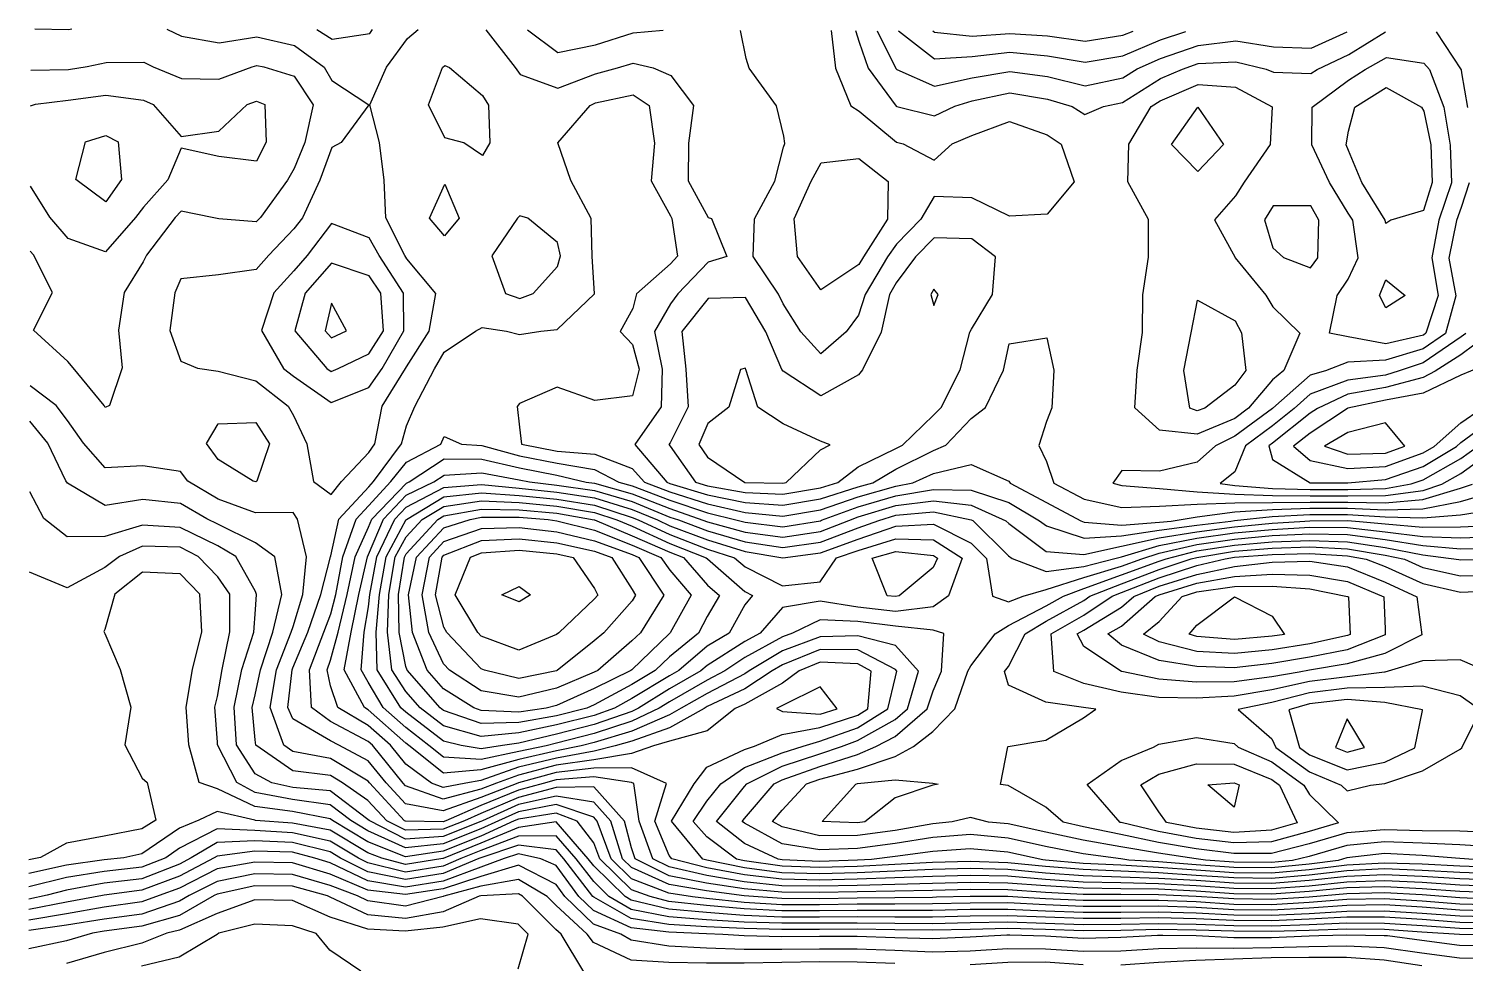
# Model space of a CAD drawing. Header units: metres. Extents: x -1670 to 1663, y -1053 to 1054.
# Drawn here: x -1667 to -523, y 310 to 1054 of the extents above; entities that cross this region are included whole.
import ezdxf

# ---------------------------------------------------------------- set-up
doc = ezdxf.new("R2010")
doc.units = ezdxf.units.M

msp = doc.modelspace()

# ---------------------------------------------------------------- linework, layer by layer
at = {"layer": 'CONTOUR_10p0'}
for points in [[(-991.156, 1051.992), (-976.154, 1021.973), (-975.399, 1020.961), (-945.444, 1007.797), (-915.444, 1014.497), (-885.447, 1019.586), (-855.472, 1015.395), (-825.503, 1008.092), (-795.503, 1014.547), (-783.911, 1021.533), (-765.483, 1029.875), (-735.474, 1040.288), (-705.481, 1043.914), (-675.507, 1039.189), (-645.524, 1038.183), (-616.641, 1051.133)], [(-1425.529, 866.851), (-1446.496, 843.145), (-1454.819, 813.18), (-1429.146, 783.137), (-1425.726, 780.689), (-1420.23, 783.117), (-1395.709, 794.691), (-1384.27, 813.019), (-1386.307, 843.007), (-1395.567, 856.8), (-1425.529, 866.851)], [(-945.815, 846.169), (-948.231, 842.005), (-945.844, 833.31), (-942.493, 841.992), (-945.815, 846.169)], [(-522.322, 811.044), (-526.112, 808.203), (-556.144, 787.592), (-575.338, 781.182), (-586.151, 777.933), (-616.145, 773.858), (-646.156, 762.731), (-658.958, 751.39), (-676.199, 737.479), (-697.713, 721.494), (-706.268, 700.814), (-717.84, 691.556), (-706.292, 690.082), (-676.313, 687.534), (-646.33, 686.669), (-616.345, 686.679), (-586.358, 687.51), (-565.803, 691.208), (-556.357, 694.474), (-526.333, 711.457), (-512.995, 721.071)], [(-1095.884, 783.375), (-1099.864, 782.384), (-1109.209, 752.421), (-1125.97, 739.361), (-1133.012, 722.491), (-1126.031, 712.547), (-1096.495, 692.424), (-1096.092, 692.359), (-1066.108, 691.907), (-1063.423, 692.348), (-1036.063, 718.376), (-1028.543, 722.252), (-1036.047, 725.226), (-1066.001, 738.973), (-1086.055, 752.368), (-1095.596, 782.374), (-1095.884, 783.375)], [(-497.164, 355.893), (-527.146, 356.828), (-557.126, 359.255), (-587.106, 361.134), (-617.093, 360.502), (-647.083, 358.013), (-677.072, 356.201), (-707.056, 356.597), (-737.037, 358.491), (-767.019, 359.808), (-797.004, 359.725), (-826.989, 359.62), (-856.971, 361.025), (-875.068, 362.092), (-886.951, 362.856), (-916.936, 362.98), (-943.757, 362.249), (-946.923, 362.168), (-976.908, 361.863), (-1006.894, 361.631), (-1036.88, 361.105), (-1066.865, 361.233), (-1085.903, 362.574), (-1096.845, 363.442), (-1126.821, 367.346), (-1156.794, 372.409), (-1186.748, 385.85), (-1193.796, 392.805), (-1203.083, 422.81), (-1216.614, 438.038), (-1246.588, 442.781), (-1276.589, 436.005), (-1305.287, 423.044), (-1306.605, 422.447), (-1336.617, 410.635), (-1366.607, 408.587), (-1395.673, 423.25), (-1396.556, 424.203), (-1426.489, 446.974), (-1456.468, 449.728), (-1473.086, 453.411), (-1486.428, 460.581), (-1501.12, 483.459), (-1503.124, 513.448), (-1496.877, 543.418), (-1487.456, 573.381), (-1486.13, 591.193), (-1485.179, 603.36), (-1486.097, 605.718), (-1501.782, 633.382), (-1515.999, 641.931), (-1545.95, 656.631), (-1575.932, 658.368), (-1605.937, 649.445), (-1635.923, 649.016), (-1654.692, 663.716), (-1665.826, 685.055)]]:
    msp.add_lwpolyline(points, dxfattribs=at)
at = {"layer": 'CONTOUR_10p5'}
for points in [[(-1437.145, 1053.013), (-1425.121, 1045.299), (-1395.126, 1049.855), (-1392.82, 1052.912)], [(-1269.535, 1052.629), (-1245.234, 1034.653), (-1215.235, 1040.711), (-1185.228, 1050.33), (-1161.388, 1052.382)], [(-1008.183, 1052.031), (-1005.334, 1042.784), (-998.117, 1022.024), (-975.899, 991.989), (-975.467, 991.617), (-945.499, 984.175), (-929.176, 991.882), (-915.486, 996.141), (-885.486, 1002.455), (-855.513, 997.392), (-835.81, 991.668), (-825.555, 985.386), (-810.877, 991.61), (-795.548, 994.941), (-765.52, 1013.873), (-748.022, 1021.45), (-735.507, 1025.87), (-705.519, 1027.216), (-681.307, 1021.297), (-675.553, 1018.922), (-645.571, 1017.789), (-640.687, 1021.204), (-615.551, 1033.084), (-586.268, 1051.063)], [(-545.888, 1050.97), (-525.969, 1020.941), (-525.629, 1018.557), (-521.053, 990.945)], [(-519.487, 930.974), (-525.875, 911.34), (-529.578, 901.013), (-535.716, 871.043), (-530.247, 841.047), (-538.562, 811.082), (-556.118, 798.666), (-586.124, 789.838), (-616.113, 788.104), (-633.944, 781.316), (-646.121, 777.863), (-675.962, 751.429), (-676.167, 751.263), (-706.203, 729.193), (-721.591, 721.549), (-736.235, 708.587), (-766.236, 701.317), (-796.22, 702.05), (-803.4, 691.753), (-796.247, 689.966), (-766.268, 687.587), (-736.289, 684.951), (-706.308, 683.073), (-676.326, 681.993), (-646.341, 681.723), (-616.356, 681.752), (-586.371, 681.915), (-556.377, 686.112), (-541.407, 691.152), (-526.361, 699.462), (-496.433, 721.033)], [(-675.797, 912.489), (-682.659, 901.364), (-675.874, 879.159), (-667.529, 871.345), (-645.925, 863.336), (-640.044, 871.282), (-639.323, 901.265), (-645.812, 912.609), (-675.797, 912.489)], [(-1425.457, 898.498), (-1444.902, 873.126), (-1455.528, 860.893), (-1471.602, 843.202), (-1481.224, 813.24), (-1463.649, 783.216), (-1455.72, 776.902), (-1425.783, 755.998), (-1395.77, 767.954), (-1385.289, 783.037), (-1367.885, 812.981), (-1368.344, 842.966), (-1387.576, 872.995), (-1395.498, 887.041), (-1425.457, 898.498)], [(-945.721, 887.084), (-960.502, 872.017), (-975.788, 851.212), (-981.173, 842.08), (-987.975, 812.112), (-1002.721, 782.161), (-1005.941, 778.107), (-1035.964, 761.372), (-1065.905, 780.868), (-1066.821, 782.308), (-1079.674, 812.322), (-1095.755, 839.747), (-1125.742, 838.78), (-1146.664, 812.475), (-1143.52, 782.484), (-1141.464, 752.495), (-1155.99, 724.052), (-1157.021, 722.546), (-1155.996, 721.277), (-1135.696, 692.513), (-1126.084, 689.592), (-1096.11, 684.439), (-1066.128, 683.092), (-1036.132, 688.074), (-1022.346, 692.254), (-1006.108, 704.967), (-976.09, 719.46), (-970.879, 722.12), (-946.044, 745.989), (-940.18, 752.034), (-924.899, 781.983), (-917.374, 811.95), (-915.903, 814.367), (-899.256, 841.893), (-896.875, 871.871), (-915.738, 886.388), (-945.721, 887.084)], [(-515.262, 361.268), (-527.135, 361.71), (-557.114, 364.156), (-587.095, 365.872), (-617.082, 365.099), (-647.073, 362.431), (-659.402, 361.598), (-677.062, 360.438), (-707.046, 360.879), (-719.676, 361.736), (-737.027, 362.891), (-767.008, 364.286), (-796.993, 364.427), (-826.978, 364.491), (-856.959, 366.114), (-886.939, 368.211), (-916.923, 368.547), (-946.91, 367.717), (-976.896, 367.128), (-1006.882, 366.634), (-1036.869, 366.032), (-1066.853, 366.323), (-1096.832, 369.016), (-1126.807, 373.477), (-1156.778, 379.383), (-1183.712, 392.782), (-1186.713, 401.55), (-1192.274, 422.785), (-1216.586, 450.147), (-1246.573, 449.546), (-1276.576, 441.737), (-1306.59, 428.838), (-1319.778, 423.077), (-1336.604, 416.459), (-1366.59, 415.663), (-1381.567, 423.218), (-1396.521, 439.37), (-1416.831, 453.283), (-1426.461, 459.182), (-1456.438, 462.959), (-1485.799, 483.424), (-1486.367, 487.527), (-1488.672, 513.415), (-1486.285, 523.405), (-1482.109, 543.384), (-1472.36, 573.346), (-1465.232, 603.314), (-1470.806, 633.311), (-1486.009, 644.234), (-1515.959, 659.299), (-1524.747, 663.419), (-1545.907, 675.684), (-1575.885, 678.859), (-1605.881, 674.042), (-1635.826, 691.814), (-1637.086, 693.66), (-1651.566, 723.677), (-1665.698, 741.294)]]:
    msp.add_lwpolyline(points, dxfattribs=at)
at = {"layer": 'CONTOUR_11p0'}
for points in [[(-1661.682, 1053.527), (-1635.001, 1052.857), (-1632.313, 1053.459)], [(-1556.783, 1053.287), (-1545.057, 1047.637), (-1515.083, 1042.429), (-1485.087, 1047.189), (-1455.118, 1040.266), (-1431.295, 1023.015), (-1425.196, 1012.415), (-1395.775, 992.95), (-1417.804, 963.016), (-1425.318, 959.052), (-1434.973, 933.071), (-1448.766, 903.119), (-1455.452, 894.244), (-1475.483, 873.196), (-1485.511, 861.829), (-1515.506, 857.689), (-1545.498, 854.486), (-1550.314, 843.382), (-1554.272, 813.407), (-1545.648, 788.923), (-1532.352, 783.373), (-1515.681, 781.02), (-1485.713, 773.341), (-1460.128, 753.224), (-1455.792, 745.635), (-1445.248, 723.205), (-1439.887, 693.209), (-1425.95, 682.941), (-1417.598, 693.158), (-1395.889, 716.131), (-1391.174, 723.082), (-1385.08, 753.052), (-1366.609, 782.994), (-1365.747, 784.503), (-1347.789, 812.935), (-1342.381, 842.907), (-1365.551, 870.267), (-1367.236, 872.948), (-1382.195, 902.966), (-1383.671, 932.954), (-1387.394, 962.947), (-1394.973, 992.948), (-1381.707, 1022.902), (-1365.15, 1045.735), (-1356.656, 1052.829)], [(-1302.748, 1052.705), (-1279.393, 1022.668), (-1275.259, 1017.198), (-1245.3, 1006.147), (-1215.288, 1017.509), (-1197.764, 1022.481), (-1185.283, 1026.19), (-1169.52, 1022.416), (-1155.321, 1016.343), (-1137.403, 992.359), (-1141.37, 962.384), (-1141.58, 932.4), (-1125.594, 903.374), (-1122.847, 902.373), (-1110.724, 872.361), (-1125.676, 867.766), (-1149.861, 842.466), (-1155.737, 834.704), (-1168.248, 812.524), (-1162.25, 782.527), (-1163.134, 752.544), (-1183.998, 722.608), (-1158.506, 692.566), (-1156.064, 691.648), (-1126.1, 682.484), (-1096.129, 676.52), (-1066.149, 674.277), (-1036.152, 679.37), (-1006.145, 688.798), (-994.402, 692.19), (-976.128, 703.103), (-946.108, 717.943), (-936.323, 722.041), (-916.065, 743.287), (-904.806, 751.953), (-890.548, 781.904), (-885.944, 802.689), (-855.948, 807.569), (-850.344, 781.812), (-851.856, 751.832), (-856.101, 740.891), (-862.419, 721.872), (-856.174, 709.008), (-850.426, 691.86), (-826.257, 679.101), (-796.288, 672.445), (-766.3, 673.511), (-736.312, 675.033), (-706.324, 676.065), (-676.339, 676.452), (-646.353, 676.777), (-616.368, 676.826), (-586.384, 676.32), (-556.393, 678.784), (-526.387, 687.89), (-516.914, 691.096)], [(-1027.663, 1052.075), (-1024.2, 1022.083), (-1012.089, 992.072), (-1005.46, 987.822), (-975.532, 963.222), (-970.235, 961.992), (-945.579, 949.03), (-931.328, 961.902), (-915.549, 968.59), (-885.538, 979.814), (-855.578, 969.116), (-844.426, 961.703), (-834.174, 931.696), (-855.722, 905.993), (-885.711, 904.384), (-915.663, 919.069), (-945.646, 920.014), (-956.263, 901.991), (-975.718, 882.116), (-982.849, 872.068), (-1000.6, 842.125), (-1005.832, 825.62), (-1015.716, 812.175), (-1035.888, 794.828), (-1051.775, 812.258), (-1065.782, 834.634), (-1069.541, 842.283), (-1089.878, 872.313), (-1088.632, 902.295), (-1072.51, 932.242), (-1065.496, 959.336), (-1064.514, 962.208), (-1065.476, 967.939), (-1071.107, 992.207), (-1092.919, 1022.241), (-1095.319, 1029.872), (-1099.872, 1052.241)], [(-585.571, 1030.661), (-555.596, 1026.258), (-551.158, 1020.999), (-539.706, 990.988), (-534.689, 960.993), (-533.636, 931.006), (-543.82, 901.046), (-549.227, 871.074), (-544.194, 841.079), (-554.146, 811.117), (-556.093, 809.741), (-586.094, 802.688), (-616.066, 808.376), (-630.722, 811.293), (-624.714, 841.263), (-615.961, 854.199), (-608.017, 871.209), (-612.327, 901.203), (-615.84, 906.714), (-630.79, 931.229), (-645.035, 961.246), (-644.63, 991.229), (-615.598, 1012.522), (-602.468, 1021.116), (-585.571, 1030.661)], [(-765.56, 996.21), (-735.546, 1009.145), (-705.566, 1006.971), (-676.601, 991.302), (-678.05, 961.322), (-698.906, 931.385), (-705.764, 920.447), (-722.53, 901.456), (-706.07, 871.434), (-705.877, 871.303), (-681.445, 841.393), (-675.981, 832.279), (-654.566, 811.348), (-667.26, 781.393), (-676.115, 774.046), (-695.225, 751.473), (-706.17, 743.433), (-736.184, 730.736), (-766.162, 733.978), (-785.759, 751.68), (-783.917, 781.66), (-779.647, 811.634), (-779.379, 841.618), (-775.025, 871.592), (-775.013, 901.576), (-791.394, 931.598), (-790.574, 961.58), (-772.866, 991.523), (-765.56, 996.21)], [(-1275.517, 904.649), (-1277.468, 902.727), (-1297.811, 872.789), (-1287.037, 842.78), (-1275.668, 838.886), (-1265.028, 842.73), (-1245.624, 864.308), (-1243.112, 872.664), (-1245.581, 883.414), (-1269.226, 902.708), (-1275.517, 904.649)], [(-497.141, 365.67), (-527.124, 366.777), (-557.103, 369.029), (-587.085, 370.597), (-617.072, 369.657), (-647.063, 366.783), (-677.053, 364.66), (-707.037, 365.079), (-737.017, 367.087), (-766.998, 368.628), (-796.982, 369.077), (-826.966, 369.434), (-856.947, 371.255), (-886.927, 373.567), (-916.911, 374.113), (-946.897, 373.271), (-976.884, 372.408), (-1006.871, 371.642), (-1036.858, 370.978), (-1066.841, 371.471), (-1096.819, 374.59), (-1126.793, 379.607), (-1156.762, 386.357), (-1169.612, 392.75), (-1180.598, 422.759), (-1184.682, 452.752), (-1186.594, 453.615), (-1216.568, 458.121), (-1246.559, 455.795), (-1256.914, 452.917), (-1276.563, 447.468), (-1306.575, 435.304), (-1334.488, 423.11), (-1336.59, 422.284), (-1366.574, 422.739), (-1367.46, 423.186), (-1395.338, 453.234), (-1396.486, 454.628), (-1426.43, 472.741), (-1456.402, 478.394), (-1463.547, 483.374), (-1474.516, 513.383), (-1469.485, 543.356), (-1457.547, 573.313), (-1456.176, 577.651), (-1448.382, 603.276), (-1445.406, 633.253), (-1452.565, 663.254), (-1455.968, 668.589), (-1485.954, 668.186), (-1515.914, 679.113), (-1539.87, 693.437), (-1545.849, 701.203), (-1575.824, 705.546), (-1605.812, 704.102), (-1622.918, 723.611), (-1635.712, 741.609), (-1644.703, 753.645), (-1665.634, 769.344)]]:
    msp.add_lwpolyline(points, dxfattribs=at)
at = {"layer": 'CONTOUR_11p5'}
for points in [[(-1665.06, 1020.545), (-1635.073, 1021.184), (-1620.179, 1023.447), (-1605.075, 1026.552), (-1575.09, 1026.8), (-1567.699, 1023.327), (-1545.134, 1013.9), (-1515.15, 1013.396), (-1488.835, 1023.147), (-1485.14, 1024.251), (-1479.41, 1023.126), (-1455.174, 1015.806), (-1440.053, 993.051), (-1446.688, 963.082), (-1455.342, 942.374), (-1460.684, 933.13), (-1482.203, 903.195), (-1485.424, 899.802), (-1515.404, 902.107), (-1520.457, 903.283), (-1545.375, 908.432), (-1549.951, 903.35), (-1572.822, 873.418), (-1575.453, 867.936), (-1590.786, 843.475), (-1595.048, 813.5), (-1592.302, 783.51), (-1602.342, 753.549), (-1605.703, 752.04), (-1606.683, 753.559), (-1631.155, 783.599), (-1635.604, 788.685), (-1662.802, 813.655), (-1647.673, 843.605), (-1662.953, 873.624), (-1665.389, 876.57)], [(-1335.213, 1024.364), (-1331.588, 1022.787), (-1305.283, 1000.304), (-1300.596, 992.732), (-1299.563, 962.746), (-1305.392, 952.642), (-1320.212, 962.793), (-1335.346, 966.643), (-1348.376, 992.842), (-1337.049, 1022.8), (-1335.213, 1024.364)], [(-585.626, 1006.703), (-557.647, 991.029), (-555.684, 987.872), (-550.262, 961.028), (-548.98, 931.042), (-555.866, 908.736), (-582.059, 901.133), (-585.874, 898.454), (-586.444, 901.143), (-605.049, 931.17), (-615.726, 956.752), (-617.588, 961.183), (-615.69, 972.133), (-610.621, 991.151), (-585.626, 1006.703)], [(-1215.341, 994.451), (-1185.341, 1000.874), (-1172.643, 992.439), (-1168.295, 962.445), (-1171.046, 932.467), (-1155.577, 904.581), (-1154.525, 902.445), (-1149.902, 872.451), (-1155.664, 866.408), (-1182.582, 842.541), (-1185.73, 830.964), (-1195.719, 812.587), (-1185.796, 802.34), (-1180.669, 782.569), (-1185.89, 761.284), (-1215.883, 757.703), (-1245.844, 768.259), (-1275.859, 755.288), (-1277.793, 752.807), (-1275.902, 736.393), (-1274.16, 722.814), (-1245.961, 717.255), (-1215.981, 714.963), (-1186.022, 703.636), (-1176.419, 692.607), (-1156.079, 684.962), (-1126.116, 675.375), (-1096.147, 668.6), (-1066.169, 665.462), (-1036.172, 670.667), (-1006.163, 680.859), (-976.158, 689.587), (-962.507, 692.117), (-946.151, 699.41), (-916.149, 706.595), (-886.195, 693.444), (-885.212, 691.94), (-856.248, 676.525), (-828.969, 661.827), (-826.299, 660.816), (-796.32, 658.462), (-766.33, 660.704), (-756.986, 661.662), (-736.334, 665.115), (-706.34, 669.056), (-676.351, 670.911), (-646.364, 671.832), (-616.379, 671.899), (-586.397, 670.724), (-556.41, 671.456), (-526.412, 677.283), (-496.407, 686.058)], [(-497.13, 370.747), (-527.112, 371.844), (-557.092, 373.902), (-587.074, 375.323), (-617.061, 374.216), (-647.053, 371.135), (-677.043, 368.878), (-707.027, 369.259), (-737.007, 371.282), (-766.989, 372.969), (-796.972, 373.727), (-826.955, 374.376), (-856.935, 376.396), (-886.915, 378.923), (-916.898, 379.68), (-946.885, 378.825), (-976.872, 377.688), (-1006.86, 376.65), (-1036.846, 375.925), (-1066.83, 376.619), (-1096.806, 380.164), (-1126.779, 385.738), (-1154.586, 392.715), (-1156.742, 395.39), (-1167.987, 422.73), (-1158.84, 452.693), (-1186.567, 465.2), (-1216.553, 464.921), (-1246.545, 461.537), (-1276.55, 453.221), (-1277.248, 452.964), (-1306.561, 441.771), (-1336.57, 431.043), (-1366.542, 436.668), (-1381.907, 453.203), (-1396.449, 470.858), (-1419.637, 483.273), (-1426.398, 486.718), (-1456.343, 504.353), (-1460.417, 513.351), (-1456.861, 543.327), (-1456.251, 544.834), (-1444.47, 573.283), (-1434.138, 603.243), (-1426.282, 633.21), (-1426.062, 633.933), (-1419.625, 663.178), (-1395.951, 688.964), (-1392.127, 693.1), (-1369.754, 723.033), (-1365.855, 737.509), (-1359.143, 752.993), (-1343.483, 782.941), (-1335.735, 796.218), (-1310.797, 812.851), (-1305.705, 815.816), (-1286.203, 812.794), (-1275.733, 810.185), (-1258.9, 812.732), (-1245.739, 814.073), (-1216.11, 842.618), (-1218.064, 872.607), (-1218.764, 902.592), (-1235.01, 932.614), (-1245.399, 962.593), (-1245.436, 962.622), (-1245.399, 962.632), (-1219.487, 992.547), (-1215.341, 994.451)], [(-735.587, 991.23), (-715.204, 961.407), (-735.705, 939.803), (-756.584, 961.502), (-735.587, 991.23)], [(-1035.54, 946.676), (-1005.546, 950.316), (-982.276, 932.035), (-982.715, 902.052), (-1002.025, 872.112), (-1005.74, 865.869), (-1035.771, 845.756), (-1054.533, 872.232), (-1057.044, 902.222), (-1043.656, 932.176), (-1035.54, 946.676)], [(-1335.43, 929.804), (-1323.87, 902.833), (-1335.524, 888.65), (-1347.514, 902.887), (-1335.43, 929.804)], [(-585.977, 853.725), (-570.503, 841.139), (-586.028, 831.439), (-591.131, 841.186), (-585.977, 853.725)], [(-735.939, 837.436), (-705.992, 821.027), (-700.953, 811.454), (-697.464, 781.462), (-706.109, 769.882), (-730.123, 751.553), (-736.141, 749.523), (-742.05, 751.58), (-746.937, 781.575), (-741.019, 811.546), (-735.939, 837.436)], [(-1515.777, 739.044), (-1485.79, 740.015), (-1474.973, 723.273), (-1484.979, 693.312), (-1485.898, 692.786), (-1487.86, 693.319), (-1515.842, 710.747), (-1525.014, 723.388), (-1515.777, 739.044)], [(-1066.514, 514.766), (-1071.161, 512.461), (-1066.524, 510.084), (-1036.544, 507.985), (-1022.968, 512.351), (-1036.494, 529.712), (-1066.514, 514.766)]]:
    msp.add_lwpolyline(points, dxfattribs=at)
at = {"layer": 'CONTOUR_12p0'}
for points in [[(-1665.124, 992.251), (-1661.136, 993.557), (-1635.129, 996.562), (-1605.134, 1000.784), (-1575.158, 996.777), (-1567.638, 993.343), (-1545.24, 967.646), (-1515.244, 972.062), (-1492.845, 993.172), (-1485.204, 995.985), (-1478.715, 993.14), (-1477.585, 963.153), (-1485.314, 948.25), (-1515.291, 951.84), (-1545.261, 958.453), (-1555.985, 933.348), (-1575.353, 911.586), (-1581.634, 903.422), (-1605.42, 875.921), (-1635.38, 886.709), (-1649.866, 903.578), (-1665.271, 928.227)], [(-497.118, 375.824), (-527.1, 376.911), (-557.081, 378.775), (-587.063, 380.049), (-617.051, 378.775), (-647.043, 375.487), (-677.034, 373.095), (-707.018, 373.439), (-736.998, 375.478), (-766.979, 377.311), (-796.961, 378.377), (-826.944, 379.319), (-856.924, 381.537), (-886.902, 384.279), (-916.885, 385.246), (-946.872, 384.38), (-976.86, 382.968), (-1006.848, 381.659), (-1036.835, 380.871), (-1066.818, 381.767), (-1096.794, 385.738), (-1126.765, 391.868), (-1129.916, 392.659), (-1154.877, 422.7), (-1136.732, 452.643), (-1126.596, 465.813), (-1096.578, 479.888), (-1088.683, 482.517), (-1066.566, 491.923), (-1036.569, 497.285), (-1006.561, 507.214), (-998.546, 512.295), (-995.754, 542.273), (-1006.467, 548.096), (-1036.449, 549.378), (-1053.164, 542.404), (-1066.473, 532.537), (-1096.496, 516.01), (-1103.986, 512.536), (-1126.529, 494.752), (-1156.533, 486.587), (-1169.223, 482.701), (-1186.541, 476.785), (-1216.537, 471.72), (-1246.532, 467.279), (-1276.535, 459.467), (-1294.067, 453.002), (-1306.546, 448.237), (-1336.549, 440.291), (-1366.51, 451.056), (-1368.476, 453.172), (-1393, 483.213), (-1396.414, 486.229), (-1426.363, 502.161), (-1441.436, 513.307), (-1443.011, 543.295), (-1431.569, 573.253), (-1426.167, 587.851), (-1422.125, 603.216), (-1416.45, 633.187), (-1405.833, 663.147), (-1395.985, 673.872), (-1378.234, 693.068), (-1365.921, 708.598), (-1338.613, 722.962), (-1335.889, 728.952)], [(-1335.889, 728.952), (-1322.151, 722.924), (-1305.92, 721.844), (-1275.954, 713.586), (-1245.983, 707.678), (-1216.009, 702.843), (-1196.719, 692.653), (-1186.054, 689.728), (-1156.095, 678.277), (-1126.132, 668.267), (-1102.609, 662.454), (-1096.165, 660.71), (-1066.188, 657.042), (-1036.192, 661.971), (-1035.349, 662.3), (-1006.182, 672.92), (-976.176, 681.833), (-946.18, 686.722), (-916.196, 686.245), (-886.233, 676.494), (-861.688, 661.902), (-856.291, 657.792), (-826.329, 647.958), (-796.339, 650.022), (-766.344, 654.566), (-736.35, 658.313), (-709.344, 661.553), (-706.356, 662.048), (-676.364, 665.37), (-646.375, 666.886), (-616.39, 666.973), (-586.41, 665.129), (-556.427, 664.128), (-526.436, 666.677), (-496.44, 671.395)]]:
    msp.add_lwpolyline(points, dxfattribs=at)
at = {"layer": 'CONTOUR_12p5'}
for points in [[(-1605.208, 968.566), (-1595.533, 963.423), (-1592.892, 933.432), (-1605.329, 915.743), (-1629.104, 933.515), (-1621.524, 963.482), (-1605.208, 968.566)], [(-497.106, 380.902), (-527.089, 381.978), (-557.07, 383.649), (-587.052, 384.774), (-617.04, 383.334), (-647.033, 379.839), (-677.024, 377.312), (-707.008, 377.619), (-736.988, 379.674), (-766.969, 381.652), (-796.95, 383.026), (-826.933, 384.261), (-856.912, 386.678), (-886.89, 389.635), (-916.872, 390.813), (-946.859, 389.934), (-976.848, 388.248), (-1006.837, 386.667), (-1036.824, 385.817), (-1066.806, 386.915), (-1096.781, 391.312), (-1102.992, 392.597), (-1126.723, 410.22), (-1137.441, 422.66), (-1126.658, 438.681), (-1115.596, 452.594), (-1096.611, 465.651), (-1066.599, 477.289), (-1050.081, 482.429), (-1036.593, 486.586), (-1006.584, 497.069), (-982.626, 512.258), (-976.506, 537.68), (-975.325, 542.226), (-976.493, 543.526), (-1006.442, 559.266), (-1036.427, 559.395), (-1066.439, 547.367), (-1074.583, 542.453), (-1096.468, 528.104), (-1126.485, 513.975), (-1128.901, 512.593), (-1156.509, 496.978), (-1186.518, 486.561), (-1199.574, 482.77), (-1216.522, 478.52), (-1246.519, 473.021), (-1276.521, 465.713), (-1306.53, 455.201), (-1318.586, 453.058), (-1336.528, 449.539), (-1345.843, 453.121), (-1366.47, 468.189), (-1378.641, 483.18), (-1396.385, 498.855), (-1420.404, 513.259), (-1426.298, 530.65), (-1429.099, 543.263), (-1426.251, 551.004), (-1420.188, 573.227), (-1412.975, 603.195), (-1406.725, 633.165), (-1396.024, 656.882), (-1393.378, 663.119), (-1365.959, 691.918), (-1363.666, 693.035), (-1335.93, 711.105)], [(-1335.93, 711.105), (-1305.945, 710.991), (-1275.976, 704.009), (-1246.005, 698.101), (-1222.817, 692.713), (-1216.034, 691.749), (-1186.068, 683.458), (-1156.11, 671.592), (-1129.844, 662.516), (-1126.149, 661.134), (-1096.183, 652.921), (-1066.207, 648.836), (-1036.211, 653.479), (-1013.699, 662.25), (-1006.2, 664.981), (-976.194, 674.079), (-946.2, 677.859), (-916.223, 674.436), (-888.534, 661.963), (-886.272, 659.74), (-856.338, 637.41), (-826.358, 635.1), (-796.358, 641.581), (-766.358, 648.429), (-736.362, 653.212), (-706.368, 657.048), (-676.376, 660.001), (-654.35, 661.427), (-646.387, 661.941), (-616.402, 662.046), (-606.932, 661.318), (-586.423, 659.346), (-556.444, 656.816), (-526.458, 656.988), (-496.47, 658.386)]]:
    msp.add_lwpolyline(points, dxfattribs=at)
at = {"layer": 'CONTOUR_13p0'}
for points in [[(-497.095, 385.979), (-527.077, 387.044), (-557.059, 388.522), (-587.041, 389.5), (-617.03, 387.892), (-647.023, 384.192), (-677.014, 381.529), (-706.998, 381.799), (-736.979, 383.87), (-766.959, 385.994), (-796.94, 387.676), (-826.921, 389.204), (-856.9, 391.818), (-859.066, 392.039), (-886.871, 398.155), (-916.85, 400.775), (-946.839, 398.695), (-976.833, 394.689), (-995.492, 392.351), (-1006.825, 391.675), (-1036.812, 390.764), (-1066.794, 392.063), (-1069.851, 392.521), (-1096.75, 405.025), (-1118.88, 422.618), (-1096.646, 450.501), (-1094.901, 452.547), (-1066.624, 466.487), (-1036.617, 476.309), (-1019.412, 482.358), (-1006.607, 486.924), (-976.584, 503.779), (-966.898, 512.222), (-958.133, 542.186), (-976.449, 562.584), (-1006.416, 570.437), (-1036.404, 569.413), (-1066.414, 558.498), (-1092.938, 542.495), (-1096.44, 540.199), (-1126.461, 524.487), (-1147.176, 512.635), (-1156.486, 507.37), (-1186.5, 494.424), (-1216.506, 485.466), (-1226.708, 482.832), (-1246.506, 478.763), (-1276.507, 471.959), (-1306.511, 463.592), (-1336.502, 461.015), (-1364.023, 483.146), (-1366.432, 485.002), (-1396.357, 511.482), (-1399.24, 513.211), (-1415.445, 543.232), (-1409.89, 573.204), (-1403.824, 603.174), (-1397, 633.143), (-1396.074, 635.195), (-1384.235, 663.098), (-1365.981, 682.271), (-1343.964, 692.99), (-1335.96, 698.205)], [(-1335.96, 698.205), (-1305.97, 700.137), (-1275.998, 694.431), (-1267.8, 692.816), (-1246.022, 690.284), (-1216.047, 685.928), (-1186.082, 677.188), (-1156.125, 664.906), (-1149.336, 662.56), (-1126.165, 653.895), (-1096.2, 645.131), (-1066.226, 640.629), (-1036.231, 644.987), (-1006.22, 656.351), (-989.738, 662.195), (-976.212, 666.326), (-946.221, 668.996), (-916.25, 662.626), (-914.914, 662.024), (-886.331, 633.922), (-883.527, 631.968), (-856.374, 621.522), (-826.38, 625.388), (-801.745, 631.781), (-796.378, 633.141), (-766.372, 642.292), (-736.373, 648.11), (-706.379, 652.203), (-676.388, 655.04), (-646.399, 656.742), (-616.414, 656.521), (-586.437, 653.144), (-556.46, 649.514), (-526.478, 648.305), (-496.491, 649.317)]]:
    msp.add_lwpolyline(points, dxfattribs=at)
at = {"layer": 'CONTOUR_13p5'}
for points in [[(-1366.003, 672.623), (-1335.982, 688.485), (-1305.992, 690.731), (-1276.013, 687.981), (-1246.035, 684.68), (-1216.061, 680.108), (-1186.097, 670.917), (-1166.042, 662.599), (-1156.141, 657.982), (-1126.182, 646.656), (-1096.218, 637.342), (-1066.244, 632.423), (-1036.25, 636.495), (-1006.24, 647.355), (-976.232, 657.528), (-946.243, 659.321), (-916.292, 644.135), (-904.037, 632.015), (-899.317, 602.02), (-886.414, 597.424), (-874.701, 601.964), (-856.407, 607.296), (-826.4, 616.747), (-796.394, 625.88), (-780.318, 631.732), (-766.386, 636.154), (-736.385, 643.008), (-706.39, 647.358), (-676.399, 650.078), (-646.411, 651.512), (-616.427, 650.896), (-586.451, 646.942), (-556.477, 642.212), (-526.498, 639.621), (-496.512, 640.249)], [(-501.76, 391.221), (-527.063, 393.064), (-557.043, 395.486), (-587.024, 397.041), (-617.017, 393.592), (-624.053, 391.501), (-647.013, 388.544), (-677.005, 385.747), (-706.989, 385.979), (-736.969, 388.066), (-766.949, 390.335), (-790.588, 391.883), (-796.928, 392.787), (-826.904, 396.744), (-856.875, 402.764), (-886.845, 409.378), (-916.823, 412.156), (-946.814, 409.733), (-976.81, 404.995), (-1006.804, 401.151), (-1036.791, 399.899), (-1066.765, 404.836), (-1096.713, 421.142), (-1098.51, 422.571), (-1096.704, 424.836), (-1073.114, 452.497), (-1066.649, 455.684), (-1036.639, 466.306), (-1006.632, 475.963), (-991.987, 482.296), (-976.615, 490.109), (-951.288, 512.187), (-946.546, 526.632), (-939.717, 542.144), (-937.96, 572.124), (-946.436, 574.763), (-976.414, 578.024), (-1006.39, 581.784), (-1036.373, 582.961), (-1058.535, 572.4), (-1066.388, 569.629), (-1096.411, 552.982), (-1112.301, 542.539), (-1126.437, 534.999), (-1156.462, 517.73), (-1164.573, 512.675), (-1186.482, 502.287), (-1216.489, 492.661), (-1246.492, 484.935), (-1254.648, 482.896), (-1276.492, 478.204), (-1306.492, 471.982), (-1336.472, 473.886), (-1347.943, 483.11), (-1366.404, 497.329), (-1384.286, 513.177), (-1396.306, 533.535), (-1401.856, 543.201), (-1399.592, 573.18), (-1396.17, 593.284), (-1394.931, 603.154), (-1389.433, 633.125), (-1375.092, 663.077), (-1366.003, 672.623)], [(-616.763, 504.312), (-626.129, 481.458), (-616.824, 477.763), (-603.046, 481.405), (-616.763, 504.312)]]:
    msp.add_lwpolyline(points, dxfattribs=at)
at = {"layer": 'CONTOUR_14p0'}
for points in [[(-1335.999, 680.937), (-1306.006, 684.219), (-1276.026, 682.156), (-1246.048, 679.076), (-1216.074, 674.287), (-1186.111, 664.647), (-1181.257, 662.633), (-1156.157, 650.93), (-1126.198, 639.417), (-1104.66, 632.474), (-1096.246, 625.19), (-1066.295, 610.18), (-1036.303, 613.241), (-1023.429, 632.288), (-1006.261, 638.359), (-976.255, 647.52), (-946.271, 646.792), (-923.344, 632.059), (-934.196, 602.1), (-946.394, 593.439), (-976.387, 589.77), (-1006.364, 593.166), (-1036.338, 597.972), (-1066.335, 592.882), (-1084.271, 572.459), (-1096.382, 565.927), (-1126.41, 546.816), (-1131.376, 542.583), (-1156.438, 528.058), (-1181.06, 512.712), (-1186.464, 510.15), (-1216.473, 499.856), (-1246.475, 492.195), (-1276.477, 484.924), (-1289.474, 482.976), (-1306.472, 480.373), (-1322.196, 483.051), (-1336.443, 486.568), (-1366.376, 509.656), (-1370.312, 513.145), (-1389.293, 543.172), (-1390.052, 573.158), (-1387.375, 603.136), (-1382.093, 633.109), (-1366.025, 662.942), (-1365.921, 663.056), (-1335.999, 680.937)], [(-736.397, 637.907), (-706.401, 642.514), (-676.41, 645.117), (-646.423, 646.282), (-616.44, 645.271), (-586.465, 640.74), (-556.494, 634.909), (-527.901, 631.153), (-526.518, 630.835), (-505.785, 631.102)], [(-497.058, 402.212), (-527.038, 403.934), (-557.02, 405.335), (-587.002, 406.502), (-616.994, 403.532), (-646.999, 394.642), (-660.183, 391.584), (-676.995, 389.964), (-706.979, 390.159), (-729.584, 391.743), (-736.958, 392.736), (-766.933, 397.431), (-796.906, 402.433), (-826.879, 407.575), (-856.849, 413.965), (-886.819, 420.6), (-902.464, 422.123), (-916.792, 425.767), (-931.182, 422.188), (-946.789, 420.771), (-976.786, 415.301), (-1006.78, 411.358), (-1036.766, 411.193), (-1066.734, 418.341), (-1074.294, 422.516), (-1066.704, 431.625), (-1047.341, 452.438), (-1036.662, 456.302), (-1006.659, 464.325), (-976.651, 474.327), (-962.213, 482.228), (-946.621, 494.094), (-929.19, 512.136), (-918.751, 542.096), (-916.516, 546.33), (-896.946, 572.03), (-886.458, 578.539), (-856.437, 594.265), (-842.556, 601.89), (-826.42, 608.106), (-796.41, 618.849), (-766.4, 629.86), (-760.931, 631.687), (-736.397, 637.907)], [(-646.721, 516.128), (-663.149, 511.527), (-654.801, 481.524), (-646.814, 475.722), (-616.856, 463.596), (-586.858, 469.672), (-562.798, 481.313), (-556.778, 510.967), (-556.686, 511.283), (-556.777, 511.318), (-586.748, 517.278), (-616.728, 519.71), (-646.721, 516.128)]]:
    msp.add_lwpolyline(points, dxfattribs=at)
at = {"layer": 'CONTOUR_14p5'}
for points in [[(-1336.016, 673.388), (-1306.021, 677.707), (-1276.039, 676.331), (-1246.061, 673.472), (-1216.087, 668.467), (-1198.343, 662.673), (-1186.127, 657.535), (-1156.173, 643.878), (-1127.081, 632.525), (-1126.217, 631.532), (-1096.291, 605.687), (-1090.24, 602.457), (-1096.315, 594.958), (-1108.809, 572.515), (-1126.376, 561.997), (-1149.103, 542.623), (-1156.415, 538.386), (-1186.441, 520.353), (-1200.173, 512.756), (-1216.456, 507.052), (-1246.459, 499.455), (-1276.458, 493.138), (-1306.45, 490.131), (-1336.415, 498.779), (-1354.968, 513.11), (-1366.338, 526.116), (-1377.441, 543.145), (-1380.88, 573.137), (-1379.819, 603.119), (-1374.753, 633.092), (-1366.057, 649.238), (-1353.355, 663.027), (-1336.016, 673.388)], [(-736.408, 632.805), (-706.412, 637.669), (-676.422, 640.156), (-646.435, 641.053), (-616.453, 639.645), (-586.48, 634.538), (-571.058, 631.252), (-556.517, 624.817), (-526.548, 617.971), (-496.561, 618.76)], [(-976.278, 637.513), (-946.3, 634.262), (-942.941, 632.104), (-946.322, 624.826), (-973.428, 602.19), (-976.36, 601.516), (-983.079, 602.212), (-995.008, 632.223), (-976.278, 637.513)], [(-497.032, 413.558), (-527.014, 414.803), (-556.998, 415.184), (-586.981, 415.964), (-616.971, 413.473), (-646.976, 404.659), (-676.978, 397.19), (-706.964, 397.025), (-736.94, 400.897), (-766.913, 405.97), (-796.884, 412.079), (-826.854, 418.405), (-842.98, 421.987), (-856.803, 434.053), (-886.749, 451.107), (-892.794, 452.085), (-886.926, 482.055), (-886.678, 482.167), (-856.682, 487.158), (-826.656, 505.185), (-816.793, 511.879), (-826.637, 513.407), (-856.613, 517.436), (-886.566, 531.059), (-889.579, 542.03), (-886.532, 546.025), (-873.116, 571.976), (-856.465, 581.959), (-826.442, 598.569), (-821.569, 601.842), (-796.427, 611.818), (-766.416, 623.15), (-740.998, 631.641), (-736.408, 632.805)], [(-676.703, 517.328), (-703.652, 511.62), (-676.77, 488.35), (-673.653, 481.567), (-646.845, 462.094), (-621.547, 451.464), (-616.895, 446.931), (-598.17, 451.41), (-586.896, 452.833), (-556.888, 462.995), (-526.864, 480.117), (-525.504, 481.227), (-510.632, 511.177), (-526.766, 522.591), (-556.734, 530.297), (-586.721, 529.328), (-616.707, 528.727), (-646.701, 525.026), (-676.703, 517.328)], [(-1006.686, 452.687), (-976.694, 455.698), (-946.715, 453.193), (-942.561, 452.199), (-946.718, 451.587), (-976.727, 441.378), (-1000.894, 422.348), (-1006.757, 421.564), (-1034.908, 422.426), (-1008.059, 452.348), (-1006.686, 452.687)]]:
    msp.add_lwpolyline(points, dxfattribs=at)
at = {"layer": 'CONTOUR_15p0'}
for points in [[(-1336.034, 665.84), (-1306.036, 671.195), (-1276.053, 670.506), (-1246.074, 667.868), (-1216.476, 662.714), (-1216.101, 662.617), (-1186.144, 650.028), (-1156.189, 636.826), (-1145.276, 632.567), (-1126.264, 610.72), (-1116.687, 602.517), (-1126.322, 585.645), (-1133.241, 572.571), (-1156.38, 553.6), (-1167.715, 542.666), (-1186.415, 531.695), (-1216.437, 515.414), (-1222.219, 512.806), (-1246.442, 506.714), (-1276.439, 501.351), (-1306.426, 500.518), (-1336.388, 510.99), (-1339.085, 513.074), (-1365.343, 543.118), (-1366.293, 545.85), (-1371.709, 573.116), (-1372.263, 603.102), (-1367.412, 633.075), (-1366.088, 635.534), (-1340.789, 662.998), (-1336.034, 665.84)], [(-503.379, 541.145), (-526.701, 551.361), (-556.688, 550.323), (-586.693, 541.389), (-586.955, 541.336), (-616.687, 537.743), (-646.68, 533.923), (-676.68, 527.465), (-706.677, 522.279), (-736.665, 520.624), (-766.649, 521.253), (-796.624, 525.535), (-826.593, 532.418), (-850.36, 541.94), (-852.602, 571.929), (-826.469, 586.689), (-803.967, 601.802), (-796.443, 604.787), (-766.431, 616.441), (-736.423, 626.249), (-714.006, 631.58), (-706.423, 632.824)], [(-706.423, 632.824), (-676.433, 635.194), (-646.447, 635.823), (-616.466, 634.02), (-601.515, 631.322), (-586.501, 625.445), (-556.547, 611.873), (-526.577, 605.107), (-496.59, 606.302)], [(-766.734, 484.218), (-736.737, 489.416), (-706.763, 484.505), (-703.596, 481.636), (-676.812, 469.95), (-651.231, 451.532), (-646.886, 444.128), (-623.614, 421.484), (-646.953, 414.675), (-676.957, 406.368), (-706.944, 405.447), (-736.921, 409.059), (-766.893, 414.509), (-796.862, 421.725), (-797.566, 421.883), (-823.692, 451.926), (-796.749, 471.056), (-771.103, 481.79), (-766.734, 484.218)]]:
    msp.add_lwpolyline(points, dxfattribs=at)
at = {"layer": 'CONTOUR_15p5'}
for points in [[(-1306.051, 664.682), (-1276.066, 664.681), (-1252.893, 662.797), (-1246.087, 661.967), (-1216.12, 654.309), (-1186.162, 642.521), (-1163.194, 632.608), (-1156.222, 622.603), (-1139.219, 602.569), (-1155.866, 572.623), (-1156.337, 572.236), (-1186.388, 543.372), (-1187.154, 542.71), (-1216.408, 528.384), (-1246.423, 514.976), (-1254.587, 512.88), (-1276.421, 509.565), (-1306.403, 510.905), (-1312.259, 513.012), (-1336.348, 528.185), (-1349.359, 543.081), (-1360.981, 573.092), (-1364.112, 603.083), (-1357.765, 633.053), (-1336.056, 656.218), (-1315.149, 662.94), (-1306.051, 664.682)], [(-766.446, 609.731), (-736.44, 619.259), (-706.44, 625.63), (-676.447, 629.044), (-646.461, 629.68), (-616.486, 625.181), (-586.529, 613.167), (-561.239, 601.245), (-557.364, 571.253), (-586.659, 556.311), (-616.663, 548.066), (-646.659, 543.053), (-655.074, 541.492), (-676.657, 537.603), (-706.651, 533.665), (-736.636, 533.379), (-766.615, 535.887), (-796.274, 541.816), (-796.587, 541.906), (-826.526, 561.97), (-831.68, 571.881), (-826.496, 574.809), (-796.469, 593.158), (-786.73, 601.762), (-766.446, 609.731)], [(-766.789, 460.231), (-736.785, 468.442), (-706.801, 468.169), (-676.844, 456.01), (-670.685, 451.576), (-656.618, 421.56), (-676.936, 415.545), (-706.925, 413.868), (-736.902, 417.22), (-760.666, 421.798), (-766.857, 430.263), (-781.181, 451.829), (-766.789, 460.231)]]:
    msp.add_lwpolyline(points, dxfattribs=at)
at = {"layer": 'CONTOUR_16p0'}
for points in [[(-1336.08, 645.335), (-1306.071, 655.85), (-1276.085, 656.606), (-1246.107, 653.141), (-1216.139, 646), (-1186.179, 635.014), (-1180.696, 632.648), (-1160.794, 602.618), (-1179.627, 572.677), (-1186.336, 566.253), (-1213.485, 542.771), (-1216.378, 541.354), (-1246.392, 528.779), (-1276.393, 521.634), (-1306.367, 526.633), (-1331.482, 543.04), (-1336.303, 548.151), (-1347.945, 573.062), (-1353.468, 603.059), (-1347.613, 633.03), (-1336.08, 645.335)], [(-766.462, 603.021), (-736.456, 612.269), (-706.458, 617.608), (-676.469, 619.403), (-646.486, 618.702), (-616.513, 613.451), (-587.508, 601.306), (-586.614, 575.755), (-586.454, 571.319), (-586.625, 571.232), (-616.637, 559.283), (-646.635, 553.481), (-676.632, 548.218), (-706.625, 544.983), (-736.608, 545.866), (-766.582, 550.695), (-796.538, 562.983), (-807.231, 571.825), (-796.504, 578.1), (-769.765, 601.723), (-766.462, 603.021)], [(-706.835, 453.219), (-702.864, 451.65), (-706.879, 434.013), (-727.756, 451.707), (-706.835, 453.219)]]:
    msp.add_lwpolyline(points, dxfattribs=at)
at = {"layer": 'CONTOUR_16p5'}
for points in [[(-1336.105, 634.453), (-1306.094, 646.157), (-1276.105, 647.502), (-1246.128, 644.316), (-1216.158, 637.691), (-1202.22, 632.697), (-1186.242, 607.307), (-1183.417, 602.67), (-1186.263, 598.223), (-1208.754, 572.744), (-1216.321, 566.355), (-1245.73, 542.844), (-1246.36, 542.582), (-1276.359, 536.379), (-1303.702, 542.977), (-1306.327, 544.089), (-1333.712, 573.03), (-1336.236, 577.267), (-1342.825, 603.035), (-1337.461, 633.006), (-1336.105, 634.453)], [(-736.472, 605.279), (-706.477, 609.586), (-676.491, 609.763), (-646.511, 607.724), (-616.54, 601.721), (-615.702, 601.37), (-614.396, 571.383), (-616.611, 570.5), (-646.611, 563.91), (-676.607, 559.137), (-706.599, 556.143), (-736.58, 557.852), (-766.547, 565.62), (-778.922, 571.76), (-766.51, 581.838), (-748.237, 601.674), (-736.472, 605.279)]]:
    msp.add_lwpolyline(points, dxfattribs=at)
at = {"layer": 'CONTOUR_17p0'}
for points in [[(-1306.116, 636.463), (-1276.126, 638.397), (-1246.148, 635.49), (-1233.234, 632.768), (-1216.226, 607.975), (-1213.579, 602.739), (-1216.244, 599.719), (-1244.465, 572.826), (-1246.294, 571.399), (-1276.308, 558.806), (-1306.267, 570.061), (-1309.023, 572.973), (-1327.127, 602.999), (-1314.992, 632.955), (-1306.116, 636.463)], [(-736.532, 578.881), (-706.495, 601.447), (-676.546, 586.022), (-666.751, 571.503), (-676.582, 570.055), (-706.574, 567.303), (-736.553, 569.837), (-742.698, 571.677), (-736.532, 578.881)]]:
    msp.add_lwpolyline(points, dxfattribs=at)
at = {"layer": 'CONTOUR_17p5'}
msp.add_lwpolyline([(-1276.192, 609.58), (-1267.149, 602.862), (-1276.22, 597.415), (-1290.05, 602.914), (-1276.192, 609.58)], dxfattribs=at)
at = {"layer": 'CONTOUR_4p5'}
for points in [[(-1486.702, 340.745), (-1515.219, 333.571), (-1516.705, 332.677), (-1546.732, 314.578), (-1576.733, 307.289)], [(-1402.308, 303.329), (-1426.779, 320.174), (-1437.789, 333.394), (-1456.719, 339.518), (-1486.702, 340.745)]]:
    msp.add_lwpolyline(points, dxfattribs=at)
at = {"layer": 'CONTOUR_5p0'}
msp.add_lwpolyline([(-1276.887, 305.352), (-1268.847, 333.008), (-1276.806, 340.846), (-1306.782, 344.959), (-1336.782, 338.348), (-1366.774, 335.178), (-1396.755, 336.91), (-1426.719, 346.469), (-1456.674, 359.638), (-1486.657, 360.153), (-1516.667, 349.339), (-1546.682, 336.106), (-1556.625, 333.665), (-1576.691, 325.762), (-1606.693, 318.318), (-1636.698, 309.548)], dxfattribs=at)
at = {"layer": 'CONTOUR_5p5'}
msp.add_lwpolyline([(-1224.618, 302.923), (-1242.761, 332.948), (-1246.831, 336.717), (-1273.37, 363.003), (-1276.751, 364.988), (-1306.74, 363.418), (-1307.99, 363.082), (-1336.754, 350.617), (-1366.751, 345.218), (-1396.73, 348.157), (-1426.682, 362.371), (-1428.799, 363.358), (-1456.648, 371.022), (-1486.632, 371.328), (-1516.632, 364.723), (-1518.948, 363.563), (-1546.656, 347.654), (-1576.66, 339.225), (-1606.654, 335.252), (-1615.982, 333.801), (-1636.657, 327.68), (-1666.657, 321.264)], dxfattribs=at)
at = {"layer": 'CONTOUR_6p0'}
for points in [[(-977.028, 309.585), (-1007.011, 310.617), (-1036.995, 310.772), (-1066.981, 310.379), (-1096.967, 309.841), (-1126.952, 309.774), (-1156.936, 310.202), (-1186.917, 312.267), (-1216.87, 326.216), (-1221.98, 332.901), (-1246.787, 355.876), (-1253.937, 362.958), (-1276.725, 376.338), (-1306.722, 371.046), (-1336.128, 363.146), (-1336.726, 362.887), (-1366.728, 355.258), (-1396.704, 359.403), (-1404.758, 363.303), (-1426.661, 371.736), (-1456.626, 380.383), (-1486.61, 380.793), (-1516.609, 374.802), (-1538.956, 363.609), (-1546.63, 359.203), (-1576.638, 348.904), (-1606.633, 344.846), (-1636.629, 339.923), (-1666.624, 335.733)], [(-827.106, 308.529), (-857.086, 310.493), (-887.071, 310.382), (-917.061, 308.354)], [(-557.244, 307.583), (-587.218, 312.279), (-617.198, 314.305), (-647.183, 314.399), (-677.169, 313.923), (-707.156, 312.968), (-737.143, 311.965), (-767.132, 310.436), (-797.121, 308.313)]]:
    msp.add_lwpolyline(points, dxfattribs=at)
at = {"layer": 'CONTOUR_6p5'}
msp.add_lwpolyline([(-497.261, 313.478), (-527.245, 313.774), (-557.221, 317.689), (-587.196, 322.022), (-617.177, 323.444), (-647.164, 322.818), (-677.151, 321.961), (-707.136, 321.525), (-737.121, 321.724), (-767.107, 321.172), (-797.096, 319.22), (-827.082, 318.996), (-857.063, 320.851), (-887.046, 321.284), (-917.036, 319.401), (-947.022, 318.687), (-977.005, 319.793), (-1006.987, 320.854), (-1036.972, 320.962), (-1066.958, 320.558), (-1096.943, 320.646), (-1126.925, 321.718), (-1156.906, 323.347), (-1186.88, 328.238), (-1195.14, 332.84), (-1216.836, 340.932), (-1239.725, 362.926), (-1246.749, 372.411), (-1276.699, 387.688), (-1306.705, 378.675), (-1336.712, 369.048), (-1366.707, 364.451), (-1396.684, 367.999), (-1426.64, 380.671), (-1456.605, 389.745), (-1486.589, 390.259), (-1516.586, 384.881), (-1546.606, 369.537), (-1562.774, 363.663), (-1576.616, 358.582), (-1606.611, 354.44), (-1636.608, 349.13), (-1666.605, 344.059)], dxfattribs=at)
at = {"layer": 'CONTOUR_7p0'}
msp.add_lwpolyline([(-497.238, 323.343), (-527.222, 323.765), (-557.198, 327.795), (-584.662, 331.443), (-587.174, 331.608), (-617.158, 332.07), (-639.288, 331.568), (-647.144, 331.237), (-677.132, 329.999), (-707.117, 330.082), (-737.099, 331.484), (-763.475, 331.852), (-767.083, 331.881), (-767.846, 331.862), (-797.071, 330.127), (-827.058, 329.464), (-857.039, 331.208), (-885.432, 332.131), (-887.022, 332.159), (-887.872, 332.137), (-917.01, 330.448), (-946.998, 329.21), (-976.981, 330.001), (-1006.964, 331.092), (-1036.949, 331.153), (-1066.935, 330.736), (-1096.918, 331.451), (-1113.939, 332.654), (-1126.899, 333.146), (-1156.881, 334.494), (-1186.858, 338.031), (-1216.812, 351.609), (-1228.563, 362.9), (-1246.715, 387.413), (-1258.945, 392.954), (-1276.679, 396.743), (-1287.943, 393.02), (-1306.687, 386.304), (-1336.698, 375.077), (-1366.694, 370.409), (-1396.668, 375.199), (-1426.62, 389.606), (-1438.809, 393.365), (-1456.586, 398.122), (-1486.569, 398.888), (-1516.563, 395.07), (-1519.116, 393.548), (-1546.584, 379.116), (-1576.595, 367.968), (-1606.589, 364.027), (-1607.942, 363.766), (-1636.587, 358.337), (-1666.586, 352.385)], dxfattribs=at)
at = {"layer": 'CONTOUR_7p5'}
msp.add_lwpolyline([(-497.218, 332.187), (-527.202, 332.502), (-557.182, 334.566), (-587.163, 336.529), (-617.147, 336.809), (-647.134, 335.837), (-677.121, 335.019), (-707.105, 335.184), (-737.088, 336.124), (-767.072, 336.535), (-797.058, 335.906), (-827.044, 335.634), (-857.027, 336.555), (-887.01, 337.269), (-916.996, 336.629), (-946.983, 335.985), (-976.967, 336.284), (-1006.951, 336.746), (-1036.936, 336.721), (-1066.921, 336.597), (-1096.905, 337.275), (-1126.886, 338.783), (-1156.867, 340.616), (-1186.841, 345.338), (-1216.787, 362.286), (-1217.4, 362.875), (-1240.55, 392.912), (-1246.686, 399.963), (-1276.662, 403.782), (-1306.671, 393.718), (-1308.293, 393.066), (-1336.684, 381.105), (-1366.68, 376.367), (-1396.651, 382.398), (-1418.265, 393.318), (-1426.6, 398.375), (-1456.568, 405.868), (-1486.55, 407.086), (-1516.538, 405.931), (-1537.248, 393.589), (-1546.562, 388.695), (-1576.574, 377.025), (-1606.567, 373.39), (-1636.565, 367.865), (-1651.949, 363.867), (-1666.567, 360.71)], dxfattribs=at)
at = {"layer": 'CONTOUR_8p0'}
msp.add_lwpolyline([(-497.207, 336.928), (-527.191, 337.367), (-557.171, 339.504), (-587.151, 341.45), (-617.136, 341.547), (-647.124, 340.272), (-677.111, 339.255), (-707.095, 339.467), (-737.078, 340.597), (-767.061, 341.19), (-797.047, 340.67), (-827.033, 340.431), (-857.015, 341.449), (-886.998, 342.38), (-916.984, 341.89), (-946.971, 341.222), (-976.955, 341.4), (-1006.939, 341.723), (-1036.925, 341.598), (-1066.91, 341.525), (-1096.893, 342.498), (-1126.873, 344.421), (-1156.853, 346.738), (-1186.824, 352.645), (-1204.653, 362.845), (-1216.759, 374.703), (-1230.823, 392.889), (-1246.661, 411.088), (-1276.646, 410.821), (-1306.657, 399.464), (-1322.512, 393.099), (-1336.671, 387.134), (-1366.667, 382.324), (-1396.635, 389.597), (-1403.934, 393.285), (-1426.58, 407.027), (-1456.55, 413.614), (-1486.532, 415.285), (-1516.513, 416.793), (-1546.533, 401.367), (-1557.565, 393.636), (-1576.553, 386.083), (-1606.546, 382.752), (-1636.542, 377.87), (-1666.544, 370.516)], dxfattribs=at)
at = {"layer": 'CONTOUR_8p5'}
for points in [[(-616.241, 732.052), (-634.765, 721.35), (-616.28, 714.995), (-586.294, 715.684), (-570.904, 721.204), (-586.238, 739.921), (-616.241, 732.052)], [(-497.196, 341.669), (-527.18, 342.233), (-557.16, 344.442), (-587.14, 346.371), (-617.125, 346.286), (-647.114, 344.707), (-677.101, 343.492), (-707.086, 343.749), (-737.067, 345.071), (-767.051, 345.844), (-797.036, 345.434), (-827.022, 345.228), (-857.004, 346.343), (-886.987, 347.49), (-916.972, 347.152), (-946.959, 346.458), (-976.944, 346.516), (-1006.928, 346.7), (-1036.914, 346.474), (-1066.899, 346.452), (-1096.881, 347.721), (-1126.86, 350.058), (-1156.839, 352.86), (-1186.808, 359.952), (-1191.814, 362.816), (-1216.73, 387.221), (-1221.097, 392.867), (-1246.635, 422.214), (-1276.63, 417.86), (-1306.644, 405.209), (-1336.657, 393.161), (-1336.844, 393.132), (-1366.653, 388.282), (-1385.456, 393.243), (-1396.617, 397.556), (-1426.561, 415.678), (-1456.533, 421.36), (-1486.164, 423.457), (-1486.513, 423.492), (-1516.482, 430.435), (-1531.198, 423.56), (-1546.497, 417.299), (-1576.529, 396.87), (-1590.942, 393.712), (-1606.525, 392.114), (-1636.519, 387.874), (-1666.52, 381.239)]]:
    msp.add_lwpolyline(points, dxfattribs=at)
at = {"layer": 'CONTOUR_9p0'}
for points in [[(-946.818, 1051.89), (-945.346, 1050.738), (-915.368, 1047.602), (-885.378, 1049.791), (-855.397, 1047.857), (-825.422, 1043.572), (-795.426, 1048.298), (-787.281, 1051.524)], [(-496.168, 790.194), (-518.679, 781.052), (-526.181, 777.763), (-556.199, 763.432), (-586.197, 757.996), (-616.197, 751.489), (-616.615, 751.293), (-646.227, 731.739), (-659.465, 721.407), (-646.277, 709.775), (-616.307, 703.488), (-586.318, 705.202), (-556.308, 715.86), (-547.498, 721.15), (-526.269, 739.762), (-509.999, 751.048), (-496.21, 771.845), (-480.707, 780.965), (-496.168, 790.194)], [(-497.185, 346.411), (-527.169, 347.098), (-557.148, 349.379), (-587.129, 351.292), (-617.114, 351.025), (-647.103, 349.143), (-677.092, 347.728), (-707.076, 348.032), (-737.057, 349.544), (-767.04, 350.499), (-797.026, 350.197), (-827.011, 350.026), (-856.993, 351.237), (-886.975, 352.601), (-916.96, 352.414), (-946.947, 351.695), (-976.932, 351.631), (-1006.917, 351.677), (-1036.902, 351.351), (-1066.887, 351.379), (-1096.869, 352.944), (-1126.847, 355.695), (-1156.825, 358.983), (-1171.852, 362.771), (-1186.789, 368.188), (-1211.775, 392.846), (-1216.688, 405.589), (-1229.926, 422.872), (-1246.619, 429.251), (-1276.615, 424.542), (-1280.06, 422.986), (-1306.631, 410.955), (-1336.644, 398.986), (-1366.639, 394.435), (-1396.597, 406.304), (-1424.84, 423.317), (-1426.54, 424.624), (-1456.512, 430.489), (-1486.487, 434.603), (-1516.441, 448.61), (-1530.963, 453.543), (-1539.234, 483.547), (-1541.402, 513.536), (-1536.184, 543.508), (-1528.716, 573.475), (-1530.318, 603.463), (-1546.035, 619.553), (-1576.017, 621.07), (-1598.133, 603.618), (-1606.106, 575.465), (-1606.946, 573.654), (-1606.114, 572.177), (-1593.966, 543.64), (-1585.46, 513.636), (-1590.154, 483.663), (-1576.391, 457.064), (-1572.349, 453.638), (-1565.396, 423.638), (-1576.484, 416.657), (-1606.482, 410.789), (-1636.48, 405.209), (-1657.312, 393.863), (-1666.495, 391.963)]]:
    msp.add_lwpolyline(points, dxfattribs=at)
at = {"layer": 'CONTOUR_9p5'}
for points in [[(-974.056, 1051.953), (-945.395, 1029.523), (-915.405, 1031.5), (-885.412, 1034.826), (-855.434, 1032.002), (-825.46, 1026.849), (-795.463, 1032.017), (-765.449, 1044.62), (-745.341, 1051.428)], [(-1425.602, 835.009), (-1430.612, 813.125), (-1425.665, 807.559), (-1413.589, 813.086), (-1425.602, 835.009)], [(-503.469, 811.001), (-526.144, 793.997), (-546.734, 781.116), (-556.171, 775.926), (-586.174, 767.965), (-616.171, 762.674), (-640.295, 751.347), (-646.191, 747.453), (-676.23, 723.694), (-679.248, 721.452), (-676.26, 710.679), (-646.317, 692.181), (-616.333, 691.981), (-586.342, 694.72), (-556.333, 705.167), (-529.783, 721.109), (-526.304, 724.159), (-496.269, 746.178)], [(-497.175, 351.152), (-527.158, 351.963), (-557.137, 354.317), (-587.118, 356.213), (-617.103, 355.763), (-647.093, 353.578), (-677.082, 351.965), (-707.066, 352.314), (-737.047, 354.018), (-767.029, 355.153), (-797.015, 354.961), (-827, 354.823), (-856.982, 356.131), (-886.963, 357.711), (-916.948, 357.675), (-946.935, 356.932), (-976.92, 356.747), (-1006.905, 356.654), (-1036.891, 356.228), (-1066.876, 356.306), (-1096.857, 358.167), (-1126.835, 361.332), (-1138.217, 362.694), (-1156.81, 365.434), (-1186.769, 377.019), (-1202.786, 392.825), (-1213.892, 422.835), (-1216.642, 425.929), (-1246.604, 436.016), (-1276.602, 430.274), (-1292.674, 423.015), (-1306.618, 416.701), (-1336.63, 404.81), (-1366.623, 401.511), (-1396.577, 415.053), (-1410.241, 423.284), (-1426.515, 435.799), (-1456.49, 440.109), (-1486.462, 445.713), (-1501.071, 453.475), (-1516.257, 483.494), (-1516.356, 485.645), (-1518.341, 513.483), (-1516.273, 522.005), (-1512.689, 543.454), (-1506.434, 573.424), (-1506.63, 603.409), (-1516.055, 617.312), (-1531.754, 633.451), (-1545.987, 640.793), (-1575.97, 641.589), (-1594.254, 633.593), (-1605.993, 624.807), (-1636.015, 608.658), (-1665.972, 621.035)]]:
    msp.add_lwpolyline(points, dxfattribs=at)

doc.saveas('drawing.dxf')
